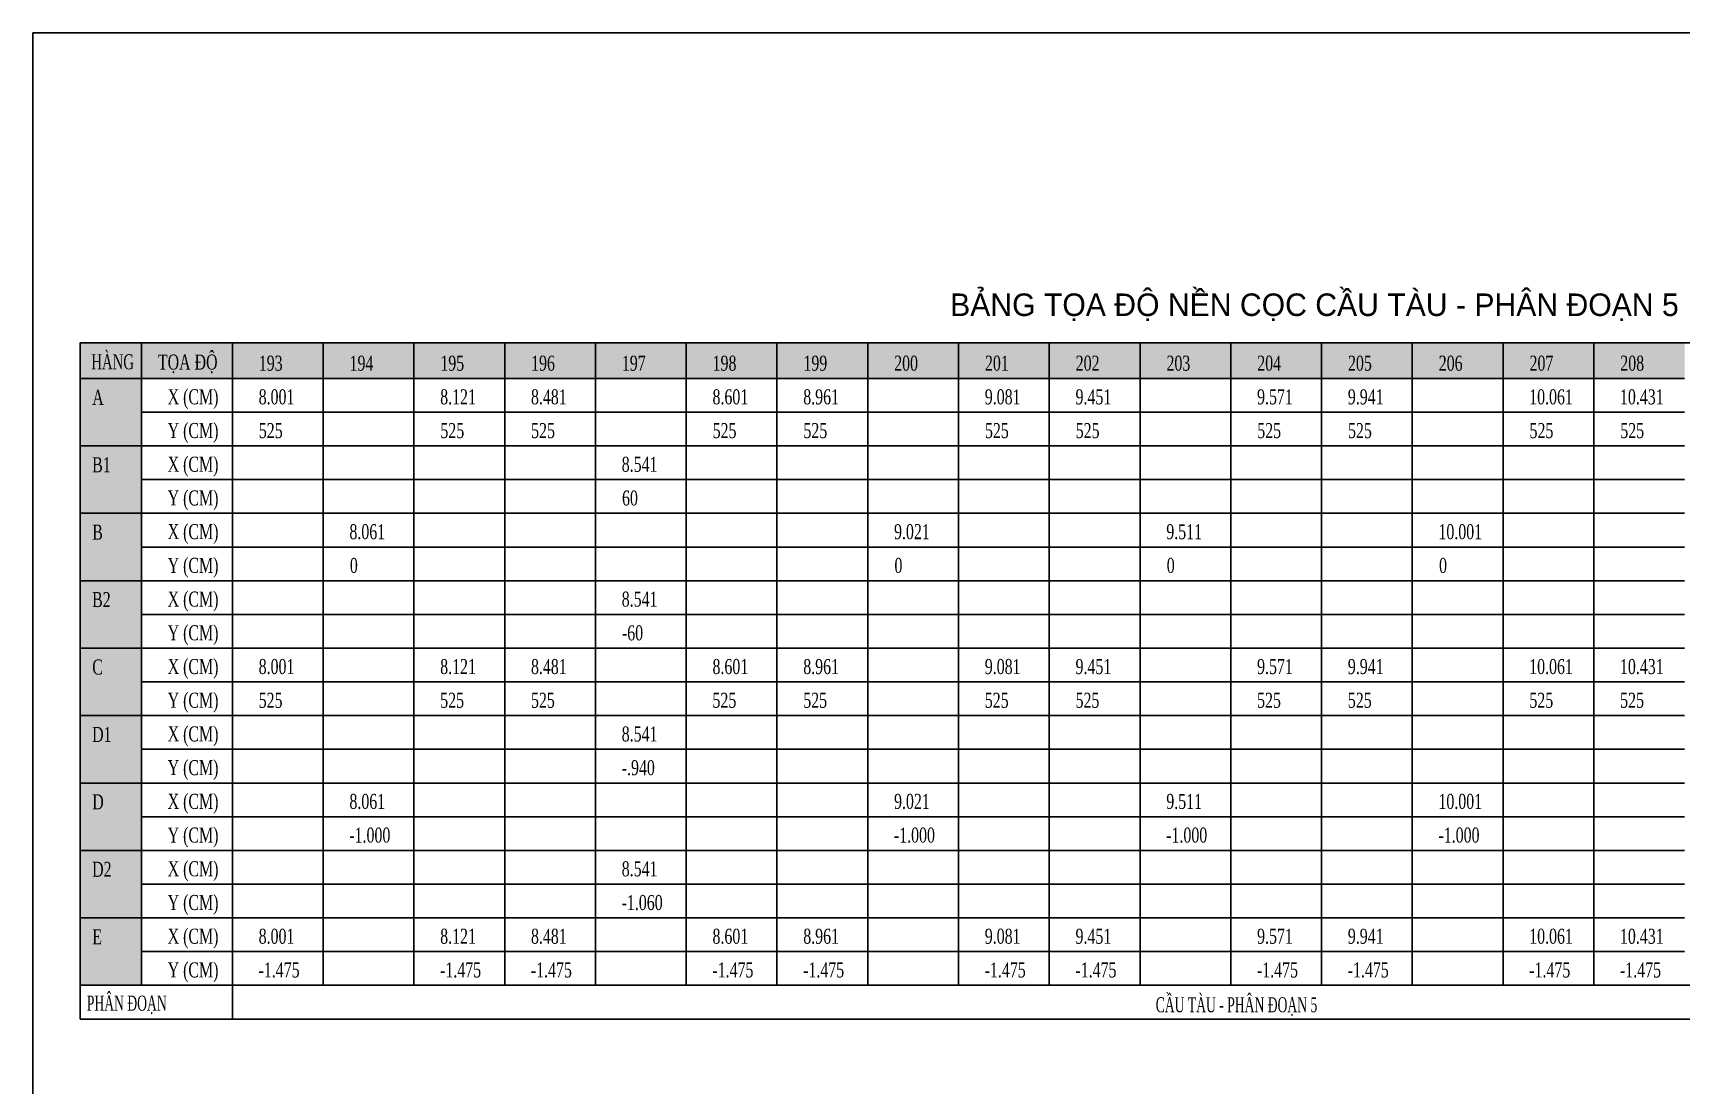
# Model space of a CAD drawing. Extents: x 1061507 to 1179680, y 97445 to 132302.
# Drawn here: x 1091235 to 1100008, y 103045 to 108645 of the extents above; entities that cross this region are included whole.
import ezdxf
from ezdxf.enums import TextEntityAlignment as Align

# ---------------------------------------------------------------- set-up
doc = ezdxf.new("R2010")
doc.units = 0
doc.header["$LTSCALE"] = 200
doc.header["$MEASUREMENT"] = 0
for name, color, linetype in [('BORDER', 2, 'CONTINUOUS'), ('Hatch', 8, 'CONTINUOUS'), ('Text', 6, 'CONTINUOUS')]:
    doc.layers.add(name, color=color, linetype=linetype)
doc.styles.add('CMB-1', font='VHBLACK.TTF', dxfattribs={"width": 0.8})
doc.styles.get("Standard").update_dxf_attribs({"font": 'vntimeh.shx', "width": 0.7})
doc.styles.add('THUONG', font='vntimeh.shx', dxfattribs={"width": 0.7})

msp = doc.modelspace()

# ---------------------------------------------------------------- linework, layer by layer
at = {"layer": 'BORDER'}
for points in [[(1091486.7, 106995.7), (1103891.9, 106995.7), (1103891.9, 103396.1), (1091486.7, 103396.1)], [(1103891.9, 103575.7), (1091487.1, 103575.7), (1091487.1, 106995.7), (1103891.9, 106995.7)]]:
    msp.add_lwpolyline(points, close=True, dxfattribs=at)
msp.add_lwpolyline([(1091486.7, 103396.1), (1102930.1, 103396.1)], dxfattribs=at)
at = {"layer": 'Hatch'}
for p, q in [((1091487.1, 106995.7), (1091813.6, 106995.7)), ((1091487.1, 106995.7), (1091487.1, 106805.7)), ((1091813.6, 106995.7), (1092296.8, 106995.7)), ((1091813.6, 106995.7), (1091813.6, 106805.7)), ((1092296.8, 106995.7), (1092779.9, 106995.7)), ((1092296.8, 106995.7), (1092296.8, 106805.7)), ((1092779.9, 106995.7), (1093263, 106995.7)), ((1092779.9, 106995.7), (1092779.9, 106805.7)), ((1093263, 106995.7), (1093746.2, 106995.7)), ((1093263, 106995.7), (1093263, 106805.7)), ((1093746.2, 106995.7), (1094229.3, 106995.7)), ((1093746.2, 106995.7), (1093746.2, 106805.7)), ((1094229.3, 106995.7), (1094712.4, 106995.7)), ((1094229.3, 106995.7), (1094229.3, 106805.7)), ((1094712.4, 106995.7), (1095195.6, 106995.7)), ((1094712.4, 106995.7), (1094712.4, 106805.7)), ((1095195.6, 106995.7), (1095678.7, 106995.7)), ((1095195.6, 106995.7), (1095195.6, 106805.7)), ((1095678.7, 106995.7), (1096161.8, 106995.7)), ((1095678.7, 106995.7), (1095678.7, 106805.7)), ((1096161.8, 106995.7), (1096645, 106995.7)), ((1096161.8, 106995.7), (1096161.8, 106805.7)), ((1096645, 106995.7), (1097128.1, 106995.7)), ((1096645, 106995.7), (1096645, 106805.7)), ((1097128.1, 106995.7), (1097611.2, 106995.7)), ((1097128.1, 106995.7), (1097128.1, 106805.7)), ((1097611.2, 106995.7), (1098094.4, 106995.7)), ((1097611.2, 106995.7), (1097611.2, 106805.7)), ((1098094.4, 106995.7), (1098577.5, 106995.7)), ((1098094.4, 106995.7), (1098094.4, 106805.7)), ((1098577.5, 106995.7), (1099060.6, 106995.7)), ((1098577.5, 106995.7), (1098577.5, 106805.7)), ((1099060.6, 106995.7), (1099543.7, 106995.7)), ((1099060.6, 106995.7), (1099060.6, 106805.7)), ((1099543.7, 106995.7), (1100026.9, 106995.7)), ((1099543.7, 106995.7), (1099543.7, 106805.7)), ((1091487.1, 106805.7), (1091813.6, 106805.7)), ((1091487.1, 106805.7), (1091487.1, 106626.3)), ((1091813.6, 106805.7), (1092296.8, 106805.7)), ((1091813.6, 106805.7), (1091813.6, 106626.3)), ((1092296.8, 106805.7), (1092779.9, 106805.7)), ((1092296.8, 106805.7), (1092296.8, 106626.3)), ((1092779.9, 106805.7), (1093263, 106805.7)), ((1092779.9, 106805.7), (1092779.9, 106626.3)), ((1093263, 106805.7), (1093746.2, 106805.7)), ((1093263, 106805.7), (1093263, 106626.3)), ((1093746.2, 106805.7), (1094229.3, 106805.7)), ((1093746.2, 106805.7), (1093746.2, 106626.3)), ((1094229.3, 106805.7), (1094712.4, 106805.7)), ((1094229.3, 106805.7), (1094229.3, 106626.3)), ((1094712.4, 106805.7), (1095195.6, 106805.7)), ((1094712.4, 106805.7), (1094712.4, 106626.3)), ((1095195.6, 106805.7), (1095678.7, 106805.7)), ((1095195.6, 106805.7), (1095195.6, 106626.3)), ((1095678.7, 106805.7), (1096161.8, 106805.7)), ((1095678.7, 106805.7), (1095678.7, 106626.3)), ((1096161.8, 106805.7), (1096645, 106805.7)), ((1096161.8, 106805.7), (1096161.8, 106626.3)), ((1096645, 106805.7), (1097128.1, 106805.7)), ((1096645, 106805.7), (1096645, 106626.3)), ((1097128.1, 106805.7), (1097611.2, 106805.7)), ((1097128.1, 106805.7), (1097128.1, 106626.3)), ((1097611.2, 106805.7), (1098094.4, 106805.7)), ((1097611.2, 106805.7), (1097611.2, 106626.3)), ((1098094.4, 106805.7), (1098577.5, 106805.7)), ((1098094.4, 106805.7), (1098094.4, 106626.3)), ((1098577.5, 106805.7), (1099060.6, 106805.7)), ((1098577.5, 106805.7), (1098577.5, 106626.3)), ((1099060.6, 106805.7), (1099543.7, 106805.7)), ((1099060.6, 106805.7), (1099060.6, 106626.3)), ((1099543.7, 106805.7), (1100026.9, 106805.7)), ((1099543.7, 106805.7), (1099543.7, 106626.3)), ((1091487.1, 106626.3), (1091487.1, 106446.8)), ((1091813.6, 106626.3), (1092296.8, 106626.3)), ((1091813.6, 106626.3), (1091813.6, 106446.8)), ((1092296.8, 106626.3), (1092779.9, 106626.3)), ((1092296.8, 106626.3), (1092296.8, 106446.8)), ((1092779.9, 106626.3), (1093263, 106626.3)), ((1092779.9, 106626.3), (1092779.9, 106446.8)), ((1093263, 106626.3), (1093746.2, 106626.3)), ((1093263, 106626.3), (1093263, 106446.8)), ((1093746.2, 106626.3), (1094229.3, 106626.3)), ((1093746.2, 106626.3), (1093746.2, 106446.8)), ((1094229.3, 106626.3), (1094712.4, 106626.3)), ((1094229.3, 106626.3), (1094229.3, 106446.8)), ((1094712.4, 106626.3), (1095195.6, 106626.3)), ((1094712.4, 106626.3), (1094712.4, 106446.8)), ((1095195.6, 106626.3), (1095678.7, 106626.3)), ((1095195.6, 106626.3), (1095195.6, 106446.8)), ((1095678.7, 106626.3), (1096161.8, 106626.3)), ((1095678.7, 106626.3), (1095678.7, 106446.8)), ((1096161.8, 106626.3), (1096645, 106626.3)), ((1096161.8, 106626.3), (1096161.8, 106446.8)), ((1096645, 106626.3), (1097128.1, 106626.3)), ((1096645, 106626.3), (1096645, 106446.8)), ((1097128.1, 106626.3), (1097611.2, 106626.3)), ((1097128.1, 106626.3), (1097128.1, 106446.8)), ((1097611.2, 106626.3), (1098094.4, 106626.3)), ((1097611.2, 106626.3), (1097611.2, 106446.8)), ((1098094.4, 106626.3), (1098577.5, 106626.3)), ((1098094.4, 106626.3), (1098094.4, 106446.8)), ((1098577.5, 106626.3), (1099060.6, 106626.3)), ((1098577.5, 106626.3), (1098577.5, 106446.8)), ((1099060.6, 106626.3), (1099543.7, 106626.3)), ((1099060.6, 106626.3), (1099060.6, 106446.8)), ((1099543.7, 106626.3), (1100026.9, 106626.3)), ((1099543.7, 106626.3), (1099543.7, 106446.8)), ((1091487.1, 106446.8), (1091813.6, 106446.8)), ((1091487.1, 106446.8), (1091487.1, 106267.4)), ((1091813.6, 106446.8), (1092296.8, 106446.8)), ((1091813.6, 106446.8), (1091813.6, 106267.4)), ((1092296.8, 106446.8), (1092779.9, 106446.8)), ((1092296.8, 106446.8), (1092296.8, 106267.4)), ((1092779.9, 106446.8), (1093263, 106446.8)), ((1092779.9, 106446.8), (1092779.9, 106267.4)), ((1093263, 106446.8), (1093746.2, 106446.8)), ((1093263, 106446.8), (1093263, 106267.4)), ((1093746.2, 106446.8), (1094229.3, 106446.8)), ((1093746.2, 106446.8), (1093746.2, 106267.4)), ((1094229.3, 106446.8), (1094712.4, 106446.8)), ((1094229.3, 106446.8), (1094229.3, 106267.4)), ((1094712.4, 106446.8), (1095195.6, 106446.8)), ((1094712.4, 106446.8), (1094712.4, 106267.4)), ((1095195.6, 106446.8), (1095678.7, 106446.8)), ((1095195.6, 106446.8), (1095195.6, 106267.4)), ((1095678.7, 106446.8), (1096161.8, 106446.8)), ((1095678.7, 106446.8), (1095678.7, 106267.4)), ((1096161.8, 106446.8), (1096645, 106446.8)), ((1096161.8, 106446.8), (1096161.8, 106267.4)), ((1096645, 106446.8), (1097128.1, 106446.8)), ((1096645, 106446.8), (1096645, 106267.4)), ((1097128.1, 106446.8), (1097611.2, 106446.8)), ((1097128.1, 106446.8), (1097128.1, 106267.4)), ((1097611.2, 106446.8), (1098094.4, 106446.8)), ((1097611.2, 106446.8), (1097611.2, 106267.4)), ((1098094.4, 106446.8), (1098577.5, 106446.8)), ((1098094.4, 106446.8), (1098094.4, 106267.4)), ((1098577.5, 106446.8), (1099060.6, 106446.8)), ((1098577.5, 106446.8), (1098577.5, 106267.4)), ((1099060.6, 106446.8), (1099543.7, 106446.8)), ((1099060.6, 106446.8), (1099060.6, 106267.4)), ((1099543.7, 106446.8), (1100026.9, 106446.8)), ((1099543.7, 106446.8), (1099543.7, 106267.4)), ((1091487.1, 106267.4), (1091487.1, 106087.9)), ((1091813.6, 106267.4), (1092296.8, 106267.4)), ((1091813.6, 106267.4), (1091813.6, 106087.9)), ((1092296.8, 106267.4), (1092779.9, 106267.4)), ((1092296.8, 106267.4), (1092296.8, 106087.9)), ((1092779.9, 106267.4), (1093263, 106267.4)), ((1092779.9, 106267.4), (1092779.9, 106087.9)), ((1093263, 106267.4), (1093746.2, 106267.4)), ((1093263, 106267.4), (1093263, 106087.9)), ((1093746.2, 106267.4), (1094229.3, 106267.4)), ((1093746.2, 106267.4), (1093746.2, 106087.9)), ((1094229.3, 106267.4), (1094712.4, 106267.4)), ((1094229.3, 106267.4), (1094229.3, 106087.9)), ((1094712.4, 106267.4), (1095195.6, 106267.4)), ((1094712.4, 106267.4), (1094712.4, 106087.9)), ((1095195.6, 106267.4), (1095678.7, 106267.4)), ((1095195.6, 106267.4), (1095195.6, 106087.9)), ((1095678.7, 106267.4), (1096161.8, 106267.4)), ((1095678.7, 106267.4), (1095678.7, 106087.9)), ((1096161.8, 106267.4), (1096645, 106267.4)), ((1096161.8, 106267.4), (1096161.8, 106087.9)), ((1096645, 106267.4), (1097128.1, 106267.4)), ((1096645, 106267.4), (1096645, 106087.9)), ((1097128.1, 106267.4), (1097611.2, 106267.4)), ((1097128.1, 106267.4), (1097128.1, 106087.9)), ((1097611.2, 106267.4), (1098094.4, 106267.4)), ((1097611.2, 106267.4), (1097611.2, 106087.9)), ((1098094.4, 106267.4), (1098577.5, 106267.4)), ((1098094.4, 106267.4), (1098094.4, 106087.9)), ((1098577.5, 106267.4), (1099060.6, 106267.4)), ((1098577.5, 106267.4), (1098577.5, 106087.9)), ((1099060.6, 106267.4), (1099543.7, 106267.4)), ((1099060.6, 106267.4), (1099060.6, 106087.9)), ((1099543.7, 106267.4), (1100026.9, 106267.4)), ((1099543.7, 106267.4), (1099543.7, 106087.9)), ((1091487.1, 106087.9), (1091813.6, 106087.9)), ((1091487.1, 106087.9), (1091487.1, 105908.5)), ((1091813.6, 106087.9), (1092296.8, 106087.9)), ((1091813.6, 106087.9), (1091813.6, 105908.5)), ((1092296.8, 106087.9), (1092779.9, 106087.9)), ((1092296.8, 106087.9), (1092296.8, 105908.5)), ((1092779.9, 106087.9), (1093263, 106087.9)), ((1092779.9, 106087.9), (1092779.9, 105908.5)), ((1093263, 106087.9), (1093746.2, 106087.9)), ((1093263, 106087.9), (1093263, 105908.5)), ((1093746.2, 106087.9), (1094229.3, 106087.9)), ((1093746.2, 106087.9), (1093746.2, 105908.5)), ((1094229.3, 106087.9), (1094712.4, 106087.9)), ((1094229.3, 106087.9), (1094229.3, 105908.5)), ((1094712.4, 106087.9), (1095195.6, 106087.9)), ((1094712.4, 106087.9), (1094712.4, 105908.5)), ((1095195.6, 106087.9), (1095678.7, 106087.9)), ((1095195.6, 106087.9), (1095195.6, 105908.5)), ((1095678.7, 106087.9), (1096161.8, 106087.9)), ((1095678.7, 106087.9), (1095678.7, 105908.5)), ((1096161.8, 106087.9), (1096645, 106087.9)), ((1096161.8, 106087.9), (1096161.8, 105908.5)), ((1096645, 106087.9), (1097128.1, 106087.9)), ((1096645, 106087.9), (1096645, 105908.5)), ((1097128.1, 106087.9), (1097611.2, 106087.9)), ((1097128.1, 106087.9), (1097128.1, 105908.5)), ((1097611.2, 106087.9), (1098094.4, 106087.9)), ((1097611.2, 106087.9), (1097611.2, 105908.5)), ((1098094.4, 106087.9), (1098577.5, 106087.9)), ((1098094.4, 106087.9), (1098094.4, 105908.5)), ((1098577.5, 106087.9), (1099060.6, 106087.9)), ((1098577.5, 106087.9), (1098577.5, 105908.5)), ((1099060.6, 106087.9), (1099543.7, 106087.9)), ((1099060.6, 106087.9), (1099060.6, 105908.5)), ((1099543.7, 106087.9), (1100026.9, 106087.9)), ((1099543.7, 106087.9), (1099543.7, 105908.5)), ((1091487.1, 105908.5), (1091487.1, 105729.1)), ((1091813.6, 105908.5), (1092296.8, 105908.5)), ((1091813.6, 105908.5), (1091813.6, 105729.1)), ((1092296.8, 105908.5), (1092779.9, 105908.5)), ((1092296.8, 105908.5), (1092296.8, 105729.1)), ((1092779.9, 105908.5), (1093263, 105908.5)), ((1092779.9, 105908.5), (1092779.9, 105729.1)), ((1093263, 105908.5), (1093746.2, 105908.5)), ((1093263, 105908.5), (1093263, 105729.1)), ((1093746.2, 105908.5), (1094229.3, 105908.5)), ((1093746.2, 105908.5), (1093746.2, 105729.1)), ((1094229.3, 105908.5), (1094712.4, 105908.5)), ((1094229.3, 105908.5), (1094229.3, 105729.1)), ((1094712.4, 105908.5), (1095195.6, 105908.5)), ((1094712.4, 105908.5), (1094712.4, 105729.1)), ((1095195.6, 105908.5), (1095678.7, 105908.5)), ((1095195.6, 105908.5), (1095195.6, 105729.1)), ((1095678.7, 105908.5), (1096161.8, 105908.5)), ((1095678.7, 105908.5), (1095678.7, 105729.1)), ((1096161.8, 105908.5), (1096645, 105908.5)), ((1096161.8, 105908.5), (1096161.8, 105729.1)), ((1096645, 105908.5), (1097128.1, 105908.5)), ((1096645, 105908.5), (1096645, 105729.1)), ((1097128.1, 105908.5), (1097611.2, 105908.5)), ((1097128.1, 105908.5), (1097128.1, 105729.1)), ((1097611.2, 105908.5), (1098094.4, 105908.5)), ((1097611.2, 105908.5), (1097611.2, 105729.1)), ((1098094.4, 105908.5), (1098577.5, 105908.5)), ((1098094.4, 105908.5), (1098094.4, 105729.1)), ((1098577.5, 105908.5), (1099060.6, 105908.5)), ((1098577.5, 105908.5), (1098577.5, 105729.1)), ((1099060.6, 105908.5), (1099543.7, 105908.5)), ((1099060.6, 105908.5), (1099060.6, 105729.1)), ((1099543.7, 105908.5), (1100026.9, 105908.5)), ((1099543.7, 105908.5), (1099543.7, 105729.1)), ((1091487.1, 105729.1), (1091813.6, 105729.1)), ((1091487.1, 105729.1), (1091487.1, 105549.6)), ((1091813.6, 105729.1), (1092296.8, 105729.1)), ((1091813.6, 105729.1), (1091813.6, 105549.6)), ((1092296.8, 105729.1), (1092779.9, 105729.1)), ((1092296.8, 105729.1), (1092296.8, 105549.6)), ((1092779.9, 105729.1), (1093263, 105729.1)), ((1092779.9, 105729.1), (1092779.9, 105549.6)), ((1093263, 105729.1), (1093746.2, 105729.1)), ((1093263, 105729.1), (1093263, 105549.6)), ((1093746.2, 105729.1), (1094229.3, 105729.1)), ((1093746.2, 105729.1), (1093746.2, 105549.6)), ((1094229.3, 105729.1), (1094712.4, 105729.1)), ((1094229.3, 105729.1), (1094229.3, 105549.6)), ((1094712.4, 105729.1), (1095195.6, 105729.1)), ((1094712.4, 105729.1), (1094712.4, 105549.6)), ((1095195.6, 105729.1), (1095678.7, 105729.1)), ((1095195.6, 105729.1), (1095195.6, 105549.6)), ((1095678.7, 105729.1), (1096161.8, 105729.1)), ((1095678.7, 105729.1), (1095678.7, 105549.6)), ((1096161.8, 105729.1), (1096645, 105729.1)), ((1096161.8, 105729.1), (1096161.8, 105549.6)), ((1096645, 105729.1), (1097128.1, 105729.1)), ((1096645, 105729.1), (1096645, 105549.6)), ((1097128.1, 105729.1), (1097611.2, 105729.1)), ((1097128.1, 105729.1), (1097128.1, 105549.6)), ((1097611.2, 105729.1), (1098094.4, 105729.1)), ((1097611.2, 105729.1), (1097611.2, 105549.6)), ((1098094.4, 105729.1), (1098577.5, 105729.1)), ((1098094.4, 105729.1), (1098094.4, 105549.6)), ((1098577.5, 105729.1), (1099060.6, 105729.1)), ((1098577.5, 105729.1), (1098577.5, 105549.6)), ((1099060.6, 105729.1), (1099543.7, 105729.1)), ((1099060.6, 105729.1), (1099060.6, 105549.6)), ((1099543.7, 105729.1), (1100026.9, 105729.1)), ((1099543.7, 105729.1), (1099543.7, 105549.6)), ((1091487.1, 105549.6), (1091487.1, 105370.2)), ((1091813.6, 105549.6), (1092296.8, 105549.6)), ((1091813.6, 105549.6), (1091813.6, 105370.2)), ((1092296.8, 105549.6), (1092779.9, 105549.6)), ((1092296.8, 105549.6), (1092296.8, 105370.2)), ((1092779.9, 105549.6), (1093263, 105549.6)), ((1092779.9, 105549.6), (1092779.9, 105370.2)), ((1093263, 105549.6), (1093746.2, 105549.6)), ((1093263, 105549.6), (1093263, 105370.2)), ((1093746.2, 105549.6), (1094229.3, 105549.6)), ((1093746.2, 105549.6), (1093746.2, 105370.2)), ((1094229.3, 105549.6), (1094712.4, 105549.6)), ((1094229.3, 105549.6), (1094229.3, 105370.2)), ((1094712.4, 105549.6), (1095195.6, 105549.6)), ((1094712.4, 105549.6), (1094712.4, 105370.2)), ((1095195.6, 105549.6), (1095678.7, 105549.6)), ((1095195.6, 105549.6), (1095195.6, 105370.2)), ((1095678.7, 105549.6), (1096161.8, 105549.6)), ((1095678.7, 105549.6), (1095678.7, 105370.2)), ((1096161.8, 105549.6), (1096645, 105549.6)), ((1096161.8, 105549.6), (1096161.8, 105370.2)), ((1096645, 105549.6), (1097128.1, 105549.6)), ((1096645, 105549.6), (1096645, 105370.2)), ((1097128.1, 105549.6), (1097611.2, 105549.6)), ((1097128.1, 105549.6), (1097128.1, 105370.2)), ((1097611.2, 105549.6), (1098094.4, 105549.6)), ((1097611.2, 105549.6), (1097611.2, 105370.2)), ((1098094.4, 105549.6), (1098577.5, 105549.6)), ((1098094.4, 105549.6), (1098094.4, 105370.2)), ((1098577.5, 105549.6), (1099060.6, 105549.6)), ((1098577.5, 105549.6), (1098577.5, 105370.2)), ((1099060.6, 105549.6), (1099543.7, 105549.6)), ((1099060.6, 105549.6), (1099060.6, 105370.2)), ((1099543.7, 105549.6), (1100026.9, 105549.6)), ((1099543.7, 105549.6), (1099543.7, 105370.2)), ((1091487.1, 105370.2), (1091813.6, 105370.2)), ((1091487.1, 105370.2), (1091487.1, 105190.7)), ((1091813.6, 105370.2), (1092296.8, 105370.2)), ((1091813.6, 105370.2), (1091813.6, 105190.7)), ((1092296.8, 105370.2), (1092779.9, 105370.2)), ((1092296.8, 105370.2), (1092296.8, 105190.7)), ((1092779.9, 105370.2), (1093263, 105370.2)), ((1092779.9, 105370.2), (1092779.9, 105190.7)), ((1093263, 105370.2), (1093746.2, 105370.2)), ((1093263, 105370.2), (1093263, 105190.7)), ((1093746.2, 105370.2), (1094229.3, 105370.2)), ((1093746.2, 105370.2), (1093746.2, 105190.7)), ((1094229.3, 105370.2), (1094712.4, 105370.2)), ((1094229.3, 105370.2), (1094229.3, 105190.7)), ((1094712.4, 105370.2), (1095195.6, 105370.2)), ((1094712.4, 105370.2), (1094712.4, 105190.7)), ((1095195.6, 105370.2), (1095678.7, 105370.2)), ((1095195.6, 105370.2), (1095195.6, 105190.7)), ((1095678.7, 105370.2), (1096161.8, 105370.2)), ((1095678.7, 105370.2), (1095678.7, 105190.7)), ((1096161.8, 105370.2), (1096645, 105370.2)), ((1096161.8, 105370.2), (1096161.8, 105190.7)), ((1096645, 105370.2), (1097128.1, 105370.2)), ((1096645, 105370.2), (1096645, 105190.7)), ((1097128.1, 105370.2), (1097611.2, 105370.2)), ((1097128.1, 105370.2), (1097128.1, 105190.7)), ((1097611.2, 105370.2), (1098094.4, 105370.2)), ((1097611.2, 105370.2), (1097611.2, 105190.7)), ((1098094.4, 105370.2), (1098577.5, 105370.2)), ((1098094.4, 105370.2), (1098094.4, 105190.7)), ((1098577.5, 105370.2), (1099060.6, 105370.2)), ((1098577.5, 105370.2), (1098577.5, 105190.7)), ((1099060.6, 105370.2), (1099543.7, 105370.2)), ((1099060.6, 105370.2), (1099060.6, 105190.7)), ((1099543.7, 105370.2), (1100026.9, 105370.2)), ((1099543.7, 105370.2), (1099543.7, 105190.7)), ((1091487.1, 105190.7), (1091487.1, 105011.3)), ((1091813.6, 105190.7), (1092296.8, 105190.7)), ((1091813.6, 105190.7), (1091813.6, 105011.3)), ((1092296.8, 105190.7), (1092779.9, 105190.7)), ((1092296.8, 105190.7), (1092296.8, 105011.3)), ((1092779.9, 105190.7), (1093263, 105190.7)), ((1092779.9, 105190.7), (1092779.9, 105011.3)), ((1093263, 105190.7), (1093746.2, 105190.7)), ((1093263, 105190.7), (1093263, 105011.3)), ((1093746.2, 105190.7), (1094229.3, 105190.7)), ((1093746.2, 105190.7), (1093746.2, 105011.3)), ((1094229.3, 105190.7), (1094712.4, 105190.7)), ((1094229.3, 105190.7), (1094229.3, 105011.3)), ((1094712.4, 105190.7), (1095195.6, 105190.7)), ((1094712.4, 105190.7), (1094712.4, 105011.3)), ((1095195.6, 105190.7), (1095678.7, 105190.7)), ((1095195.6, 105190.7), (1095195.6, 105011.3)), ((1095678.7, 105190.7), (1096161.8, 105190.7)), ((1095678.7, 105190.7), (1095678.7, 105011.3)), ((1096161.8, 105190.7), (1096645, 105190.7)), ((1096161.8, 105190.7), (1096161.8, 105011.3)), ((1096645, 105190.7), (1097128.1, 105190.7)), ((1096645, 105190.7), (1096645, 105011.3)), ((1097128.1, 105190.7), (1097611.2, 105190.7)), ((1097128.1, 105190.7), (1097128.1, 105011.3)), ((1097611.2, 105190.7), (1098094.4, 105190.7)), ((1097611.2, 105190.7), (1097611.2, 105011.3)), ((1098094.4, 105190.7), (1098577.5, 105190.7)), ((1098094.4, 105190.7), (1098094.4, 105011.3)), ((1098577.5, 105190.7), (1099060.6, 105190.7)), ((1098577.5, 105190.7), (1098577.5, 105011.3)), ((1099060.6, 105190.7), (1099543.7, 105190.7)), ((1099060.6, 105190.7), (1099060.6, 105011.3)), ((1099543.7, 105190.7), (1100026.9, 105190.7)), ((1099543.7, 105190.7), (1099543.7, 105011.3)), ((1091487.1, 105011.3), (1091813.6, 105011.3)), ((1091487.1, 105011.3), (1091487.1, 104831.8)), ((1091813.6, 105011.3), (1092296.8, 105011.3)), ((1091813.6, 105011.3), (1091813.6, 104831.8)), ((1092296.8, 105011.3), (1092779.9, 105011.3)), ((1092296.8, 105011.3), (1092296.8, 104831.8)), ((1092779.9, 105011.3), (1093263, 105011.3)), ((1092779.9, 105011.3), (1092779.9, 104831.8)), ((1093263, 105011.3), (1093746.2, 105011.3)), ((1093263, 105011.3), (1093263, 104831.8)), ((1093746.2, 105011.3), (1094229.3, 105011.3)), ((1093746.2, 105011.3), (1093746.2, 104831.8)), ((1094229.3, 105011.3), (1094712.4, 105011.3)), ((1094229.3, 105011.3), (1094229.3, 104831.8)), ((1094712.4, 105011.3), (1095195.6, 105011.3)), ((1094712.4, 105011.3), (1094712.4, 104831.8)), ((1095195.6, 105011.3), (1095678.7, 105011.3)), ((1095195.6, 105011.3), (1095195.6, 104831.8)), ((1095678.7, 105011.3), (1096161.8, 105011.3)), ((1095678.7, 105011.3), (1095678.7, 104831.8)), ((1096161.8, 105011.3), (1096645, 105011.3)), ((1096161.8, 105011.3), (1096161.8, 104831.8)), ((1096645, 105011.3), (1097128.1, 105011.3)), ((1096645, 105011.3), (1096645, 104831.8)), ((1097128.1, 105011.3), (1097611.2, 105011.3)), ((1097128.1, 105011.3), (1097128.1, 104831.8)), ((1097611.2, 105011.3), (1098094.4, 105011.3)), ((1097611.2, 105011.3), (1097611.2, 104831.8)), ((1098094.4, 105011.3), (1098577.5, 105011.3)), ((1098094.4, 105011.3), (1098094.4, 104831.8)), ((1098577.5, 105011.3), (1099060.6, 105011.3)), ((1098577.5, 105011.3), (1098577.5, 104831.8)), ((1099060.6, 105011.3), (1099543.7, 105011.3)), ((1099060.6, 105011.3), (1099060.6, 104831.8)), ((1099543.7, 105011.3), (1100026.9, 105011.3)), ((1099543.7, 105011.3), (1099543.7, 104831.8)), ((1091487.1, 104831.8), (1091487.1, 104652.4)), ((1091813.6, 104831.8), (1092296.8, 104831.8)), ((1091813.6, 104831.8), (1091813.6, 104652.4)), ((1092296.8, 104831.8), (1092779.9, 104831.8)), ((1092296.8, 104831.8), (1092296.8, 104652.4)), ((1092779.9, 104831.8), (1093263, 104831.8)), ((1092779.9, 104831.8), (1092779.9, 104652.4)), ((1093263, 104831.8), (1093746.2, 104831.8)), ((1093263, 104831.8), (1093263, 104652.4)), ((1093746.2, 104831.8), (1094229.3, 104831.8)), ((1093746.2, 104831.8), (1093746.2, 104652.4)), ((1094229.3, 104831.8), (1094712.4, 104831.8)), ((1094229.3, 104831.8), (1094229.3, 104652.4)), ((1094712.4, 104831.8), (1095195.6, 104831.8)), ((1094712.4, 104831.8), (1094712.4, 104652.4)), ((1095195.6, 104831.8), (1095678.7, 104831.8)), ((1095195.6, 104831.8), (1095195.6, 104652.4)), ((1095678.7, 104831.8), (1096161.8, 104831.8)), ((1095678.7, 104831.8), (1095678.7, 104652.4)), ((1096161.8, 104831.8), (1096645, 104831.8)), ((1096161.8, 104831.8), (1096161.8, 104652.4)), ((1096645, 104831.8), (1097128.1, 104831.8)), ((1096645, 104831.8), (1096645, 104652.4)), ((1097128.1, 104831.8), (1097611.2, 104831.8)), ((1097128.1, 104831.8), (1097128.1, 104652.4)), ((1097611.2, 104831.8), (1098094.4, 104831.8)), ((1097611.2, 104831.8), (1097611.2, 104652.4)), ((1098094.4, 104831.8), (1098577.5, 104831.8)), ((1098094.4, 104831.8), (1098094.4, 104652.4)), ((1098577.5, 104831.8), (1099060.6, 104831.8)), ((1098577.5, 104831.8), (1098577.5, 104652.4)), ((1099060.6, 104831.8), (1099543.7, 104831.8)), ((1099060.6, 104831.8), (1099060.6, 104652.4)), ((1099543.7, 104831.8), (1100026.9, 104831.8)), ((1099543.7, 104831.8), (1099543.7, 104652.4)), ((1091487.1, 104652.4), (1091813.6, 104652.4)), ((1091487.1, 104652.4), (1091487.1, 104472.9)), ((1091813.6, 104652.4), (1092296.8, 104652.4)), ((1091813.6, 104652.4), (1091813.6, 104472.9)), ((1092296.8, 104652.4), (1092779.9, 104652.4)), ((1092296.8, 104652.4), (1092296.8, 104472.9)), ((1092779.9, 104652.4), (1093263, 104652.4)), ((1092779.9, 104652.4), (1092779.9, 104472.9)), ((1093263, 104652.4), (1093746.2, 104652.4)), ((1093263, 104652.4), (1093263, 104472.9)), ((1093746.2, 104652.4), (1094229.3, 104652.4)), ((1093746.2, 104652.4), (1093746.2, 104472.9)), ((1094229.3, 104652.4), (1094712.4, 104652.4)), ((1094229.3, 104652.4), (1094229.3, 104472.9)), ((1094712.4, 104652.4), (1095195.6, 104652.4)), ((1094712.4, 104652.4), (1094712.4, 104472.9)), ((1095195.6, 104652.4), (1095678.7, 104652.4)), ((1095195.6, 104652.4), (1095195.6, 104472.9)), ((1095678.7, 104652.4), (1096161.8, 104652.4)), ((1095678.7, 104652.4), (1095678.7, 104472.9)), ((1096161.8, 104652.4), (1096645, 104652.4)), ((1096161.8, 104652.4), (1096161.8, 104472.9)), ((1096645, 104652.4), (1097128.1, 104652.4)), ((1096645, 104652.4), (1096645, 104472.9)), ((1097128.1, 104652.4), (1097611.2, 104652.4)), ((1097128.1, 104652.4), (1097128.1, 104472.9)), ((1097611.2, 104652.4), (1098094.4, 104652.4)), ((1097611.2, 104652.4), (1097611.2, 104472.9)), ((1098094.4, 104652.4), (1098577.5, 104652.4)), ((1098094.4, 104652.4), (1098094.4, 104472.9)), ((1098577.5, 104652.4), (1099060.6, 104652.4)), ((1098577.5, 104652.4), (1098577.5, 104472.9)), ((1099060.6, 104652.4), (1099543.7, 104652.4)), ((1099060.6, 104652.4), (1099060.6, 104472.9)), ((1099543.7, 104652.4), (1100026.9, 104652.4)), ((1099543.7, 104652.4), (1099543.7, 104472.9)), ((1091487.1, 104472.9), (1091487.1, 104293.5)), ((1091813.6, 104472.9), (1092296.8, 104472.9)), ((1091813.6, 104472.9), (1091813.6, 104293.5)), ((1092296.8, 104472.9), (1092779.9, 104472.9)), ((1092296.8, 104472.9), (1092296.8, 104293.5)), ((1092779.9, 104472.9), (1093263, 104472.9)), ((1092779.9, 104472.9), (1092779.9, 104293.5)), ((1093263, 104472.9), (1093746.2, 104472.9)), ((1093263, 104472.9), (1093263, 104293.5)), ((1093746.2, 104472.9), (1094229.3, 104472.9)), ((1093746.2, 104472.9), (1093746.2, 104293.5)), ((1094229.3, 104472.9), (1094712.4, 104472.9)), ((1094229.3, 104472.9), (1094229.3, 104293.5)), ((1094712.4, 104472.9), (1095195.6, 104472.9)), ((1094712.4, 104472.9), (1094712.4, 104293.5)), ((1095195.6, 104472.9), (1095678.7, 104472.9)), ((1095195.6, 104472.9), (1095195.6, 104293.5)), ((1095678.7, 104472.9), (1096161.8, 104472.9)), ((1095678.7, 104472.9), (1095678.7, 104293.5)), ((1096161.8, 104472.9), (1096645, 104472.9)), ((1096161.8, 104472.9), (1096161.8, 104293.5)), ((1096645, 104472.9), (1097128.1, 104472.9)), ((1096645, 104472.9), (1096645, 104293.5)), ((1097128.1, 104472.9), (1097611.2, 104472.9)), ((1097128.1, 104472.9), (1097128.1, 104293.5)), ((1097611.2, 104472.9), (1098094.4, 104472.9)), ((1097611.2, 104472.9), (1097611.2, 104293.5)), ((1098094.4, 104472.9), (1098577.5, 104472.9)), ((1098094.4, 104472.9), (1098094.4, 104293.5)), ((1098577.5, 104472.9), (1099060.6, 104472.9)), ((1098577.5, 104472.9), (1098577.5, 104293.5)), ((1099060.6, 104472.9), (1099543.7, 104472.9)), ((1099060.6, 104472.9), (1099060.6, 104293.5)), ((1099543.7, 104472.9), (1100026.9, 104472.9)), ((1099543.7, 104472.9), (1099543.7, 104293.5)), ((1091487.1, 104293.5), (1091813.6, 104293.5)), ((1091487.1, 104293.5), (1091487.1, 104114)), ((1091813.6, 104293.5), (1092296.8, 104293.5)), ((1091813.6, 104293.5), (1091813.6, 104114)), ((1092296.8, 104293.5), (1092779.9, 104293.5)), ((1092296.8, 104293.5), (1092296.8, 104114)), ((1092779.9, 104293.5), (1093263, 104293.5)), ((1092779.9, 104293.5), (1092779.9, 104114)), ((1093263, 104293.5), (1093746.2, 104293.5)), ((1093263, 104293.5), (1093263, 104114)), ((1093746.2, 104293.5), (1094229.3, 104293.5)), ((1093746.2, 104293.5), (1093746.2, 104114)), ((1094229.3, 104293.5), (1094712.4, 104293.5)), ((1094229.3, 104293.5), (1094229.3, 104114)), ((1094712.4, 104293.5), (1095195.6, 104293.5)), ((1094712.4, 104293.5), (1094712.4, 104114)), ((1095195.6, 104293.5), (1095678.7, 104293.5)), ((1095195.6, 104293.5), (1095195.6, 104114)), ((1095678.7, 104293.5), (1096161.8, 104293.5)), ((1095678.7, 104293.5), (1095678.7, 104114)), ((1096161.8, 104293.5), (1096645, 104293.5)), ((1096161.8, 104293.5), (1096161.8, 104114)), ((1096645, 104293.5), (1097128.1, 104293.5)), ((1096645, 104293.5), (1096645, 104114)), ((1097128.1, 104293.5), (1097611.2, 104293.5)), ((1097128.1, 104293.5), (1097128.1, 104114)), ((1097611.2, 104293.5), (1098094.4, 104293.5)), ((1097611.2, 104293.5), (1097611.2, 104114)), ((1098094.4, 104293.5), (1098577.5, 104293.5)), ((1098094.4, 104293.5), (1098094.4, 104114)), ((1098577.5, 104293.5), (1099060.6, 104293.5)), ((1098577.5, 104293.5), (1098577.5, 104114)), ((1099060.6, 104293.5), (1099543.7, 104293.5)), ((1099060.6, 104293.5), (1099060.6, 104114)), ((1099543.7, 104293.5), (1100026.9, 104293.5)), ((1099543.7, 104293.5), (1099543.7, 104114)), ((1091487.1, 104114), (1091487.1, 103934.6)), ((1091813.6, 104114), (1092296.8, 104114)), ((1091813.6, 104114), (1091813.6, 103934.6)), ((1092296.8, 104114), (1092779.9, 104114)), ((1092296.8, 104114), (1092296.8, 103934.6)), ((1092779.9, 104114), (1093263, 104114)), ((1092779.9, 104114), (1092779.9, 103934.6)), ((1093263, 104114), (1093746.2, 104114)), ((1093263, 104114), (1093263, 103934.6)), ((1093746.2, 104114), (1094229.3, 104114)), ((1093746.2, 104114), (1093746.2, 103934.6)), ((1094229.3, 104114), (1094712.4, 104114)), ((1094229.3, 104114), (1094229.3, 103934.6)), ((1094712.4, 104114), (1095195.6, 104114)), ((1094712.4, 104114), (1094712.4, 103934.6)), ((1095195.6, 104114), (1095678.7, 104114)), ((1095195.6, 104114), (1095195.6, 103934.6)), ((1095678.7, 104114), (1096161.8, 104114)), ((1095678.7, 104114), (1095678.7, 103934.6)), ((1096161.8, 104114), (1096645, 104114)), ((1096161.8, 104114), (1096161.8, 103934.6)), ((1096645, 104114), (1097128.1, 104114)), ((1096645, 104114), (1096645, 103934.6)), ((1097128.1, 104114), (1097611.2, 104114)), ((1097128.1, 104114), (1097128.1, 103934.6)), ((1097611.2, 104114), (1098094.4, 104114)), ((1097611.2, 104114), (1097611.2, 103934.6)), ((1098094.4, 104114), (1098577.5, 104114)), ((1098094.4, 104114), (1098094.4, 103934.6)), ((1098577.5, 104114), (1099060.6, 104114)), ((1098577.5, 104114), (1098577.5, 103934.6)), ((1099060.6, 104114), (1099543.7, 104114)), ((1099060.6, 104114), (1099060.6, 103934.6)), ((1099543.7, 104114), (1100026.9, 104114)), ((1099543.7, 104114), (1099543.7, 103934.6)), ((1091487.1, 103934.6), (1091813.6, 103934.6)), ((1091487.1, 103934.6), (1091487.1, 103755.2)), ((1091813.6, 103934.6), (1092296.8, 103934.6)), ((1091813.6, 103934.6), (1091813.6, 103755.2)), ((1092296.8, 103934.6), (1092779.9, 103934.6)), ((1092296.8, 103934.6), (1092296.8, 103755.2)), ((1092779.9, 103934.6), (1093263, 103934.6)), ((1092779.9, 103934.6), (1092779.9, 103755.2)), ((1093263, 103934.6), (1093746.2, 103934.6)), ((1093263, 103934.6), (1093263, 103755.2)), ((1093746.2, 103934.6), (1094229.3, 103934.6)), ((1093746.2, 103934.6), (1093746.2, 103755.2)), ((1094229.3, 103934.6), (1094712.4, 103934.6)), ((1094229.3, 103934.6), (1094229.3, 103755.2)), ((1094712.4, 103934.6), (1095195.6, 103934.6)), ((1094712.4, 103934.6), (1094712.4, 103755.2)), ((1095195.6, 103934.6), (1095678.7, 103934.6)), ((1095195.6, 103934.6), (1095195.6, 103755.2)), ((1095678.7, 103934.6), (1096161.8, 103934.6)), ((1095678.7, 103934.6), (1095678.7, 103755.2)), ((1096161.8, 103934.6), (1096645, 103934.6)), ((1096161.8, 103934.6), (1096161.8, 103755.2)), ((1096645, 103934.6), (1097128.1, 103934.6)), ((1096645, 103934.6), (1096645, 103755.2)), ((1097128.1, 103934.6), (1097611.2, 103934.6)), ((1097128.1, 103934.6), (1097128.1, 103755.2)), ((1097611.2, 103934.6), (1098094.4, 103934.6)), ((1097611.2, 103934.6), (1097611.2, 103755.2)), ((1098094.4, 103934.6), (1098577.5, 103934.6)), ((1098094.4, 103934.6), (1098094.4, 103755.2)), ((1098577.5, 103934.6), (1099060.6, 103934.6)), ((1098577.5, 103934.6), (1098577.5, 103755.2)), ((1099060.6, 103934.6), (1099543.7, 103934.6)), ((1099060.6, 103934.6), (1099060.6, 103755.2)), ((1099543.7, 103934.6), (1100026.9, 103934.6)), ((1099543.7, 103934.6), (1099543.7, 103755.2)), ((1091487.1, 103755.2), (1091487.1, 103575.7)), ((1091813.6, 103755.2), (1092296.8, 103755.2)), ((1091813.6, 103755.2), (1091813.6, 103575.7)), ((1092296.8, 103755.2), (1092779.9, 103755.2)), ((1092296.8, 103755.2), (1092296.8, 103396.1)), ((1092779.9, 103755.2), (1093263, 103755.2)), ((1092779.9, 103755.2), (1092779.9, 103575.7)), ((1093263, 103755.2), (1093746.2, 103755.2)), ((1093263, 103755.2), (1093263, 103575.7)), ((1093746.2, 103755.2), (1094229.3, 103755.2)), ((1093746.2, 103755.2), (1093746.2, 103575.7)), ((1094229.3, 103755.2), (1094712.4, 103755.2)), ((1094229.3, 103755.2), (1094229.3, 103575.7)), ((1094712.4, 103755.2), (1095195.6, 103755.2)), ((1094712.4, 103755.2), (1094712.4, 103575.7)), ((1095195.6, 103755.2), (1095678.7, 103755.2)), ((1095195.6, 103755.2), (1095195.6, 103575.7)), ((1095678.7, 103755.2), (1096161.8, 103755.2)), ((1095678.7, 103755.2), (1095678.7, 103575.7)), ((1096161.8, 103755.2), (1096645, 103755.2)), ((1096161.8, 103755.2), (1096161.8, 103575.7)), ((1096645, 103755.2), (1097128.1, 103755.2)), ((1096645, 103755.2), (1096645, 103575.7)), ((1097128.1, 103755.2), (1097611.2, 103755.2)), ((1097128.1, 103755.2), (1097128.1, 103575.7)), ((1097611.2, 103755.2), (1098094.4, 103755.2)), ((1097611.2, 103755.2), (1097611.2, 103575.7)), ((1098094.4, 103755.2), (1098577.5, 103755.2)), ((1098094.4, 103755.2), (1098094.4, 103575.7)), ((1098577.5, 103755.2), (1099060.6, 103755.2)), ((1098577.5, 103755.2), (1098577.5, 103575.7)), ((1099060.6, 103755.2), (1099543.7, 103755.2)), ((1099060.6, 103755.2), (1099060.6, 103575.7)), ((1099543.7, 103755.2), (1100026.9, 103755.2)), ((1099543.7, 103755.2), (1099543.7, 103575.7)), ((1091487.1, 103575.7), (1091813.6, 103575.7)), ((1091813.6, 103575.7), (1092296.8, 103575.7)), ((1092296.8, 103575.7), (1092779.9, 103575.7)), ((1092779.9, 103575.7), (1093263, 103575.7)), ((1093263, 103575.7), (1093746.2, 103575.7)), ((1093746.2, 103575.7), (1094229.3, 103575.7)), ((1094229.3, 103575.7), (1094712.4, 103575.7)), ((1094712.4, 103575.7), (1095195.6, 103575.7)), ((1095195.6, 103575.7), (1095678.7, 103575.7)), ((1095678.7, 103575.7), (1096161.8, 103575.7)), ((1096161.8, 103575.7), (1096645, 103575.7)), ((1096645, 103575.7), (1097128.1, 103575.7)), ((1097128.1, 103575.7), (1097611.2, 103575.7)), ((1097611.2, 103575.7), (1098094.4, 103575.7)), ((1098094.4, 103575.7), (1098577.5, 103575.7)), ((1098577.5, 103575.7), (1099060.6, 103575.7)), ((1099060.6, 103575.7), (1099543.7, 103575.7)), ((1099543.7, 103575.7), (1100026.9, 103575.7))]:
    msp.add_line(p, q, dxfattribs=at)
at = {"layer": 'Hatch', "color": 9, "true_color": 0xc0c0c0}
for points in [[(1091487.1, 106995.7), (1091487.1, 106805.7), (1091813.6, 106995.7), (1091813.6, 106805.7)], [(1091813.6, 106995.7), (1091813.6, 106805.7), (1092296.8, 106995.7), (1092296.8, 106805.7)], [(1092296.8, 106995.7), (1092296.8, 106805.7), (1092779.9, 106995.7), (1092779.9, 106805.7)], [(1092779.9, 106995.7), (1092779.9, 106805.7), (1093263, 106995.7), (1093263, 106805.7)], [(1093263, 106995.7), (1093263, 106805.7), (1093746.2, 106995.7), (1093746.2, 106805.7)], [(1093746.2, 106995.7), (1093746.2, 106805.7), (1094229.3, 106995.7), (1094229.3, 106805.7)], [(1094229.3, 106995.7), (1094229.3, 106805.7), (1094712.4, 106995.7), (1094712.4, 106805.7)], [(1094712.4, 106995.7), (1094712.4, 106805.7), (1095195.6, 106995.7), (1095195.6, 106805.7)], [(1095195.6, 106995.7), (1095195.6, 106805.7), (1095678.7, 106995.7), (1095678.7, 106805.7)], [(1095678.7, 106995.7), (1095678.7, 106805.7), (1096161.8, 106995.7), (1096161.8, 106805.7)], [(1096161.8, 106995.7), (1096161.8, 106805.7), (1096645, 106995.7), (1096645, 106805.7)], [(1096645, 106995.7), (1096645, 106805.7), (1097128.1, 106995.7), (1097128.1, 106805.7)], [(1097128.1, 106995.7), (1097128.1, 106805.7), (1097611.2, 106995.7), (1097611.2, 106805.7)], [(1097611.2, 106995.7), (1097611.2, 106805.7), (1098094.4, 106995.7), (1098094.4, 106805.7)], [(1098094.4, 106995.7), (1098094.4, 106805.7), (1098577.5, 106995.7), (1098577.5, 106805.7)], [(1098577.5, 106995.7), (1098577.5, 106805.7), (1099060.6, 106995.7), (1099060.6, 106805.7)], [(1099060.6, 106995.7), (1099060.6, 106805.7), (1099543.7, 106995.7), (1099543.7, 106805.7)], [(1099543.7, 106995.7), (1099543.7, 106805.7), (1100026.9, 106995.7), (1100026.9, 106805.7)], [(1091487.1, 106805.7), (1091487.1, 106446.8), (1091813.6, 106805.7), (1091813.6, 106446.8)], [(1091487.1, 106446.8), (1091487.1, 106087.9), (1091813.6, 106446.8), (1091813.6, 106087.9)], [(1091487.1, 106087.9), (1091487.1, 105729.1), (1091813.6, 106087.9), (1091813.6, 105729.1)], [(1091487.1, 105729.1), (1091487.1, 105370.2), (1091813.6, 105729.1), (1091813.6, 105370.2)], [(1091487.1, 105370.2), (1091487.1, 105011.3), (1091813.6, 105370.2), (1091813.6, 105011.3)], [(1091487.1, 105011.3), (1091487.1, 104652.4), (1091813.6, 105011.3), (1091813.6, 104652.4)], [(1091487.1, 104652.4), (1091487.1, 104293.5), (1091813.6, 104652.4), (1091813.6, 104293.5)], [(1091487.1, 104293.5), (1091487.1, 103934.6), (1091813.6, 104293.5), (1091813.6, 103934.6)], [(1091487.1, 103934.6), (1091487.1, 103575.7), (1091813.6, 103934.6), (1091813.6, 103575.7)]]:
    msp.add_solid(points, dxfattribs=at)
at = {"layer": 'Text', "color": 1}
msp.add_lwpolyline([(1091235.3, 97444.7), (1106435.3, 97444.7), (1106435.3, 108644.7), (1091235.3, 108644.7)], close=True, dxfattribs=at)

# ---------------------------------------------------------------- texts
at = {"layer": 'Hatch', "width": 0.7}
for s, p in [('täa ®é', (1091900.6, 106853.1)), ('193', (1092437.4, 106847.1)), ('194', (1092920.6, 106847.1)), ('195', (1093403.7, 106847.1)), ('196', (1093886.8, 106847.1)), ('197', (1094370, 106847.1)), ('198', (1094853.1, 106847.1)), ('199', (1095336.2, 106847.1)), ('200', (1095819.5, 106847.1)), ('201', (1096302.8, 106847.1)), ('202', (1096785.8, 106847.1)), ('203', (1097268.9, 106847.1)), ('204', (1097752, 106847.1)), ('205', (1098235.2, 106847.1)), ('206', (1098718.3, 106847.1)), ('207', (1099201.5, 106847.1)), ('208', (1099684.6, 106847.1)), ('a', (1091550.9, 106665.3)), ('X (cm)', (1091952.3, 106668.1)), ('8.001', (1092436.7, 106667.9)), ('8.121', (1093403, 106667.9)), ('8.481', (1093886.1, 106667.9)), ('8.601', (1094852.4, 106667.9)), ('8.961', (1095335.5, 106667.9)), ('9.081', (1096301.8, 106667.9)), ('9.451', (1096784.9, 106667.9)), ('9.571', (1097751.2, 106667.9)), ('9.941', (1098234.3, 106667.9)), ('10.061', (1099199.7, 106667.9)), ('10.431', (1099682.8, 106667.9)), ('Y (cm)', (1091952.3, 106488.7)), ('525', (1092437.6, 106488.2)), ('525', (1093403.9, 106488.2)), ('525', (1093887, 106488.2)), ('525', (1094853.3, 106488.2)), ('525', (1095336.4, 106488.2)), ('525', (1096302.7, 106488.2)), ('525', (1096785.8, 106488.2)), ('525', (1097752.1, 106488.2)), ('525', (1098235.2, 106488.2)), ('525', (1099201.5, 106488.2)), ('525', (1099684.6, 106488.2)), ('B1', (1091550.5, 106306.4)), ('X (cm)', (1091952.3, 106309.2)), ('8.541', (1094369.2, 106309)), ('Y (cm)', (1091952.3, 106129.8)), ('60', (1094370.9, 106129.3)), ('B', (1091551, 105947.5)), ('X (cm)', (1091952.3, 105950.3)), ('8.061', (1092919.8, 105950.1)), ('9.021', (1095818.7, 105950.1)), ('9.511', (1097268, 105950.1)), ('10.001', (1098716.5, 105950.1)), ('Y (cm)', (1091952.3, 105770.9)), ('0', (1092922.2, 105770.4)), ('0', (1095821, 105770.4)), ('0', (1097270.4, 105770.4)), ('0', (1098719.8, 105770.4)), ('B2', (1091550.3, 105588.6)), ('X (cm)', (1091952.3, 105591.4)), ('8.541', (1094369.2, 105591.2)), ('Y (cm)', (1091952.3, 105412)), ('-60', (1094370.4, 105411.6)), ('C', (1091550.8, 105229.8)), ('X (cm)', (1091952.3, 105232.5)), ('8.001', (1092436.7, 105232.3)), ('8.121', (1093403, 105232.3)), ('8.481', (1093886.1, 105232.3)), ('8.601', (1094852.4, 105232.3)), ('8.961', (1095335.5, 105232.3)), ('9.081', (1096301.8, 105232.3)), ('9.451', (1096784.9, 105232.3)), ('9.571', (1097751.2, 105232.3)), ('9.941', (1098234.3, 105232.3)), ('10.061', (1099199.7, 105232.3)), ('10.431', (1099682.8, 105232.3)), ('Y (cm)', (1091952.3, 105053.1)), ('525', (1092436.8, 105052.9)), ('525', (1093403.1, 105052.9)), ('525', (1093886.2, 105052.9)), ('525', (1094852.4, 105052.9)), ('525', (1095335.6, 105052.9)), ('525', (1096301.8, 105052.9)), ('525', (1096785, 105052.9)), ('525', (1097751.2, 105052.9)), ('525', (1098234.4, 105052.9)), ('525', (1099200.6, 105052.9)), ('525', (1099683.8, 105052.9)), ('D1', (1091550.3, 104870.9)), ('X (cm)', (1091952.3, 104873.7)), ('8.541', (1094369.2, 104873.4)), ('Y (cm)', (1091952.3, 104694.2)), ('-.940', (1094369.3, 104694)), ('D', (1091550.9, 104512)), ('X (cm)', (1091952.3, 104514.8)), ('8.061', (1092919.8, 104514.5)), ('9.021', (1095818.7, 104514.5)), ('9.511', (1097268, 104514.5)), ('10.001', (1098716.5, 104514.5)), ('Y (cm)', (1091952.3, 104335.3)), ('-1.000', (1092919.2, 104335.1)), ('-1.000', (1095818, 104335.1)), ('-1.000', (1097267.4, 104335.1)), ('-1.000', (1098716.8, 104335.1)), ('D2', (1091550.1, 104153.1)), ('X (cm)', (1091952.3, 104155.9)), ('8.541', (1094369.2, 104155.6)), ('Y (cm)', (1091952.3, 103976.4)), ('-1.060', (1094368.6, 103976.2)), ('E', (1091551.1, 103794.2)), ('X (cm)', (1091952.3, 103797)), ('8.001', (1092436.7, 103796.8)), ('8.121', (1093403, 103796.8)), ('8.481', (1093886.1, 103796.8)), ('8.601', (1094852.4, 103796.8)), ('8.961', (1095335.5, 103796.8)), ('9.081', (1096301.8, 103796.8)), ('9.451', (1096784.9, 103796.8)), ('9.571', (1097751.2, 103796.8)), ('9.941', (1098234.3, 103796.8)), ('10.061', (1099199.7, 103796.8)), ('10.431', (1099682.8, 103796.8)), ('Y (cm)', (1091952.3, 103617.5)), ('-1.475', (1092436, 103617.3)), ('-1.475', (1093402.3, 103617.3)), ('-1.475', (1093885.4, 103617.3)), ('-1.475', (1094851.7, 103617.3)), ('-1.475', (1095334.8, 103617.3)), ('-1.475', (1096301.1, 103617.3)), ('-1.475', (1096784.2, 103617.3)), ('-1.475', (1097750.5, 103617.3)), ('-1.475', (1098233.6, 103617.3)), ('-1.475', (1099199.9, 103617.3)), ('-1.475', (1099683, 103617.3))]:
    msp.add_text(s, height=80, dxfattribs=at).set_placement(p)
at = {"layer": 'Text', "style": 'CMB-1'}
msp.add_text('B¶ng täa ®é nÒn cäc cÇu tµu - ph©n ®o¹n 5', height=120, dxfattribs=at).set_placement((1098056.5, 107138.1), align=Align.CENTER)
at = {"layer": 'Text', "lineweight": 0, "style": 'THUONG'}
for s, width, p in [('hµng', 0.65, (1091546, 106854.5)), ('ph©n ®o¹n', 0.6, (1091522, 103440.7)), ('cÇu tµu - ph©n ®o¹n 5', 0.6, (1097211.7, 103432.2))]:
    msp.add_text(s, height=80, dxfattribs=dict(at, width=width)).set_placement(p)

doc.saveas('drawing.dxf')
